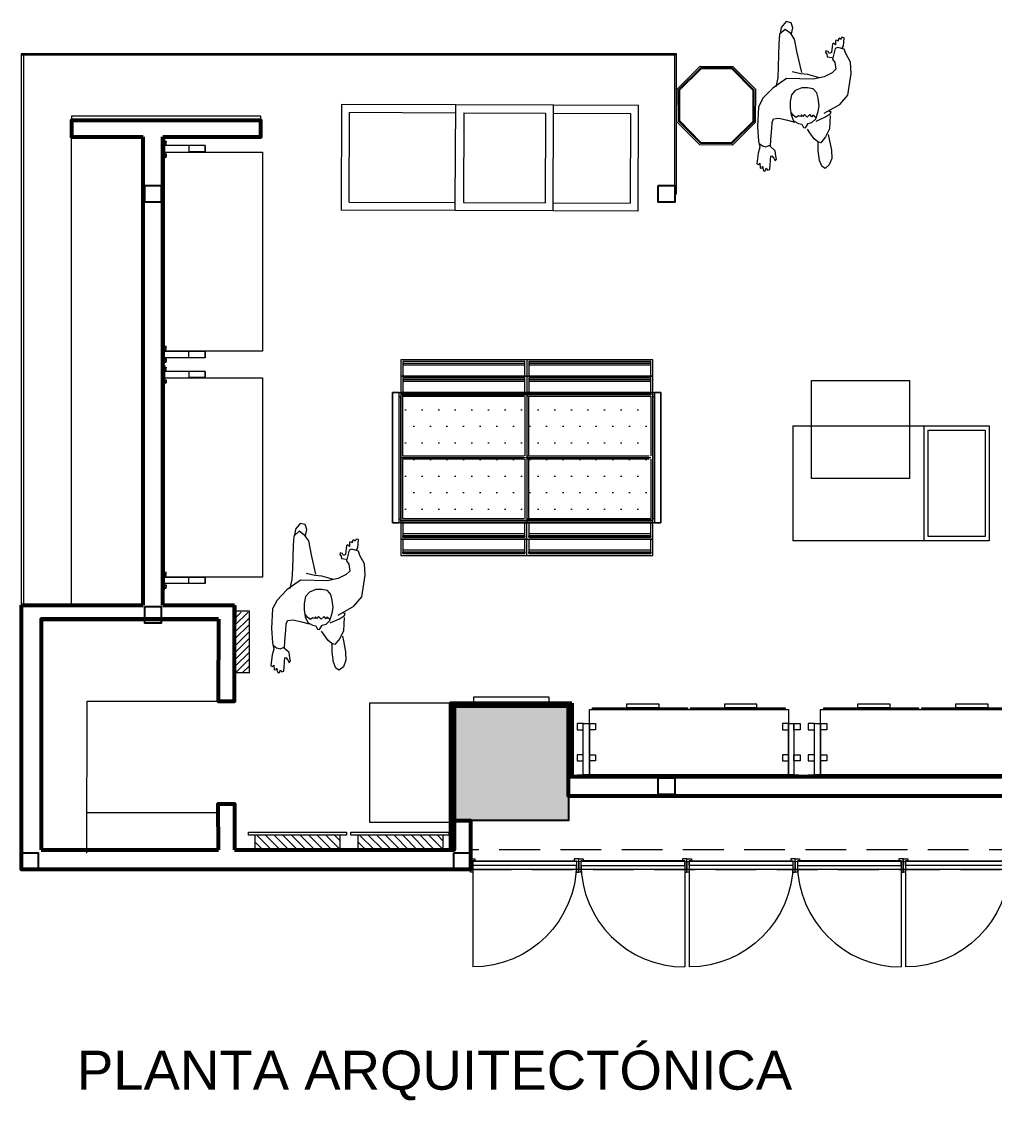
# Model space of a CAD drawing. Header units: metres. Extents: x 2876.2 to 2912.6, y 1279.6 to 1291.5.
# Drawn here: x 2876.18 to 2882.14, y 1279.65 to 1286.26 of the extents above; entities that cross this region are included whole.
import ezdxf
from ezdxf.enums import TextEntityAlignment as Align

# ---------------------------------------------------------------- set-up
doc = ezdxf.new("R2010")
doc.units = ezdxf.units.M
doc.linetypes.add('HIDDEN', pattern=[9.525, 6.35, -3.175])
doc.linetypes.add('IMPORT-AG-FP-01$0$DASH2', pattern=[0.375, 0.25, -0.125])
for name, color, linetype, lineweight in [('CRISTALES', 142, 'Continuous', 5), ('MOBILIARIO', 35, 'Continuous', 0), ('Muro Tbroca', 5, 'Continuous', 53), ('PROYECCION', 2, 'IMPORT-AG-FP-01$0$DASH2', 9)]:
    doc.layers.add(name, color=color, linetype=linetype, lineweight=lineweight)
doc.styles.add('SWIS', font='swissel.ttf')

# ---------------------------------------------------------------- blocks, each defined once
blk = doc.blocks.new('MUEBLE BILLETERAS 2')
at = {"layer": 'MOBILIARIO', "transparency": 33554559}
h = blk.add_hatch(dxfattribs=at)
h.set_pattern_fill('DOTS', color=256, scale=0.064)
h.set_pattern_definition([(0, (2457.50258, 893.2033), (0.0508, 0.1016), [0, -0.1016])])
h.paths.add_polyline_path([(2473.5386, 917.8334), (2473.5386, 917.0334), (2475.0706, 917.0333), (2475.0706, 917.8333)])
at = {"layer": 'MOBILIARIO'}
for p, q in [((2473.5396, 918.0124), (2473.5396, 918.0004)), ((2474.2991, 918.0334), (2474.2991, 917.8334)), ((2473.5396, 918.0004), (2474.2871, 918.0004)), ((2474.3111, 918.0004), (2475.0586, 918.0004)), ((2473.5396, 917.9004), (2474.2871, 917.9004)), ((2474.3111, 917.9004), (2475.0586, 917.9004)), ((2473.5176, 917.8333), (2473.4776, 917.8333)), ((2473.4776, 917.8333), (2473.4776, 917.8079)), ((2473.5176, 917.8079), (2473.5176, 917.8333)), ((2475.0706, 917.8333), (2473.5386, 917.8334)), ((2475.1206, 917.8333), (2475.0806, 917.8333)), ((2475.0806, 917.8333), (2475.0806, 917.8079)), ((2475.1206, 917.8079), (2475.1206, 917.8333)), ((2473.4776, 917.8079), (2473.4776, 917.0587)), ((2473.5176, 917.0587), (2473.5176, 917.8079)), ((2475.0806, 917.8079), (2475.0806, 917.0587)), ((2475.1206, 917.0587), (2475.1206, 917.8079)), ((2473.4776, 917.0587), (2473.4776, 917.0333)), ((2473.4776, 917.0333), (2473.5176, 917.0333)), ((2473.5176, 917.0333), (2473.5176, 917.0587)), ((2473.5276, 917.0334), (2475.0706, 917.0333)), ((2474.2991, 916.8333), (2474.2991, 917.0333)), ((2475.0806, 917.0587), (2475.0806, 917.0333)), ((2475.0806, 917.0333), (2475.1206, 917.0333)), ((2475.1206, 917.0333), (2475.1206, 917.0587)), ((2473.5396, 916.9663), (2474.2871, 916.9663)), ((2474.3111, 916.9663), (2475.0586, 916.9663)), ((2473.5396, 916.8663), (2474.2871, 916.8663)), ((2474.3111, 916.8663), (2475.0586, 916.8663))]:
    blk.add_line(p, q, dxfattribs=at)
at = {"layer": 'MOBILIARIO', "transparency": 33554559}
for p, q in [((2473.5396, 918.0124), (2474.2871, 918.0124)), ((2474.3111, 918.0124), (2475.0586, 918.0124)), ((2473.5396, 917.9124), (2474.2871, 917.9124)), ((2474.3111, 917.9124), (2475.0586, 917.9124)), ((2473.5396, 916.9541), (2474.2871, 916.9541)), ((2474.3111, 916.9541), (2475.0586, 916.9541)), ((2473.5396, 916.8541), (2474.2871, 916.8541))]:
    blk.add_line(p, q, dxfattribs=at)
at = {"layer": 'MOBILIARIO', "linetype": 'HIDDEN', "ltscale": 0.2}
for p, q in [((2473.5276, 917.8333), (2473.5276, 917.8079)), ((2474.3046, 917.8333), (2473.5276, 917.8333)), ((2473.5326, 917.8233), (2473.5326, 917.8173)), ((2473.5326, 917.8233), (2474.3046, 917.8233)), ((2473.5326, 917.8173), (2474.3046, 917.8173)), ((2474.2991, 917.8233), (2474.2991, 917.8333)), ((2474.2991, 917.4333), (2474.2991, 917.8173)), ((2475.0706, 917.8333), (2474.3046, 917.8333)), ((2474.3046, 917.8173), (2474.3046, 917.8233)), ((2474.3046, 917.8233), (2475.0706, 917.8233)), ((2475.0706, 917.8173), (2474.3046, 917.8173)), ((2475.0706, 917.8233), (2475.0706, 917.8333)), ((2475.0706, 917.8233), (2475.0706, 917.8173)), ((2475.0706, 917.8079), (2475.0706, 917.8173)), ((2473.5176, 917.8079), (2473.5276, 917.8079)), ((2473.5276, 917.4333), (2473.5276, 917.8079)), ((2474.2946, 917.8073), (2473.5376, 917.8073)), ((2473.5376, 917.8073), (2473.5376, 917.4433)), ((2474.2891, 917.4433), (2474.2891, 917.8073)), ((2474.3091, 917.8073), (2474.3091, 917.4433)), ((2475.0606, 917.8073), (2474.3146, 917.8073)), ((2475.0606, 917.4433), (2475.0606, 917.8073)), ((2475.0806, 917.8079), (2475.0706, 917.8079)), ((2475.0706, 917.8079), (2475.0706, 917.4333)), ((2473.5276, 917.0587), (2473.5276, 917.4333)), ((2473.5376, 917.4233), (2473.5376, 917.0593)), ((2474.3046, 917.4333), (2473.5386, 917.4333)), ((2473.5486, 917.4433), (2474.2946, 917.4433)), ((2474.2946, 917.4233), (2473.5486, 917.4233)), ((2474.2891, 917.0593), (2474.2891, 917.4233)), ((2474.2991, 917.0493), (2474.2991, 917.4333)), ((2475.0706, 917.4333), (2474.3046, 917.4333)), ((2474.3091, 917.4233), (2474.3091, 917.0593)), ((2474.3146, 917.4433), (2475.0606, 917.4433)), ((2475.0606, 917.4233), (2474.3146, 917.4233)), ((2475.0606, 917.0593), (2475.0606, 917.4233)), ((2475.0706, 917.4333), (2475.0706, 917.0587)), ((2473.5176, 917.0587), (2473.5276, 917.0587)), ((2473.5276, 917.0587), (2473.5276, 917.0493)), ((2473.5276, 917.0433), (2473.5276, 917.0493)), ((2473.5276, 917.0433), (2473.5276, 917.0333)), ((2473.5276, 917.0333), (2474.3046, 917.0333)), ((2473.5376, 917.0593), (2474.2946, 917.0593)), ((2473.5376, 917.0493), (2474.3046, 917.0493)), ((2473.5376, 917.0493), (2473.5376, 917.0433)), ((2474.3046, 917.0433), (2473.5376, 917.0433)), ((2474.2991, 917.0433), (2474.2991, 917.0493)), ((2474.2991, 917.0333), (2474.2991, 917.0433)), ((2475.0656, 917.0493), (2474.3046, 917.0493)), ((2475.0656, 917.0433), (2474.3046, 917.0433)), ((2474.3046, 917.0333), (2475.0706, 917.0333)), ((2474.3146, 917.0593), (2475.0606, 917.0593)), ((2475.0656, 917.0433), (2475.0656, 917.0493)), ((2475.0706, 917.0333), (2475.0706, 917.0587)), ((2475.0806, 917.0587), (2475.0706, 917.0587))]:
    blk.add_line(p, q, dxfattribs=at)
at = {"layer": 'MOBILIARIO'}
for points in [[(2474.2991, 917.9334), (2475.0706, 917.9334), (2475.0706, 918.0334), (2473.5276, 918.0334), (2473.5276, 917.9334), (2474.2871, 917.9334)], [(2474.2871, 917.9334), (2474.2871, 918.0214), (2473.5396, 918.0214), (2473.5396, 917.9334)], [(2475.0586, 917.9334), (2475.0586, 918.0214), (2474.3111, 918.0214), (2474.3111, 917.9334)], [(2474.2871, 917.8334), (2474.2871, 917.9214), (2473.5396, 917.9214), (2473.5396, 917.8334)], [(2475.0586, 917.8334), (2475.0586, 917.9214), (2474.3111, 917.9214), (2474.3111, 917.8334)], [(2473.5396, 917.0333), (2473.5396, 916.9453), (2474.2871, 916.9453), (2474.2871, 917.0333)], [(2474.3111, 917.0333), (2474.3111, 916.9453), (2475.0586, 916.9453), (2475.0586, 917.0333)], [(2473.5396, 916.9333), (2473.5396, 916.8453), (2474.2871, 916.8453), (2474.2871, 916.9333)], [(2474.3111, 916.9333), (2474.3111, 916.8453), (2475.0586, 916.8453), (2475.0586, 916.9333)]]:
    blk.add_lwpolyline(points, dxfattribs=at)
at = {"layer": 'MOBILIARIO', "transparency": 33554559}
for points in [[(2473.5396, 918.0214), (2474.2871, 918.0214), (2474.2871, 918.0124), (2473.5396, 918.0124)], [(2474.3111, 918.0214), (2475.0586, 918.0214), (2475.0586, 918.0124), (2474.3111, 918.0124)], [(2473.5396, 917.9214), (2474.2871, 917.9214), (2474.2871, 917.9124), (2473.5396, 917.9124)], [(2474.3111, 917.9214), (2475.0586, 917.9214), (2475.0586, 917.9124), (2474.3111, 917.9124)], [(2473.5396, 916.9453), (2474.2871, 916.9453), (2474.2871, 916.9543), (2473.5396, 916.9543)], [(2474.3111, 916.9453), (2475.0586, 916.9453), (2475.0586, 916.9543), (2474.3111, 916.9543)], [(2473.5396, 916.8453), (2474.2871, 916.8453), (2474.2871, 916.8543), (2473.5396, 916.8543)], [(2474.3111, 916.8453), (2475.0586, 916.8453), (2475.0586, 916.8543), (2474.3111, 916.8543)]]:
    blk.add_lwpolyline(points, close=True, dxfattribs=at)
at = {"layer": 'MOBILIARIO'}
for points in [[(2473.5276, 917.8334), (2475.0706, 917.8334), (2475.0706, 917.9334), (2473.5276, 917.9334)], [(2473.5276, 917.0334), (2473.4776, 917.0334), (2473.4776, 917.8334), (2473.5276, 917.8334)], [(2475.0706, 917.8333), (2475.1206, 917.8333), (2475.1206, 917.0333), (2475.0706, 917.0333)], [(2473.5276, 916.9333), (2475.0706, 916.9333), (2475.0706, 917.0333), (2473.5276, 917.0333)], [(2473.5276, 916.8333), (2475.0706, 916.8333), (2475.0706, 916.9333), (2473.5276, 916.9333)]]:
    blk.add_lwpolyline(points, close=True, dxfattribs=at)
blk = doc.blocks.new('personasp2')
for points in [[(-0.0698, 0.4098), (-0.0623, 0.4457), (-0.0717, 0.4741), (-0.1001, 0.4817), (-0.1284, 0.4476), (-0.1341, 0.4117)], [(-0.0093, 0.1864), (-0.0358, 0.3), (-0.0509, 0.3795), (-0.0736, 0.4117), (-0.1057, 0.4363), (-0.1379, 0.4079), (-0.1417, 0.353), (-0.1455, 0.2205), (-0.1492, 0.1562), (-0.1606, 0.1032)], [(0.2233, 0.3246), (0.2328, 0.3397), (0.2365, 0.3871), (0.2233, 0.3909), (0.2176, 0.3776), (0.2101, 0.3852), (0.2025, 0.3795), (0.2006, 0.3681), (0.1949, 0.3738), (0.1855, 0.3719), (0.1855, 0.3473), (0.176, 0.3568), (0.1685, 0.3511), (0.1628, 0.3019), (0.1496, 0.2962), (0.1439, 0.3076), (0.1306, 0.3114), (0.1288, 0.3019), (0.1363, 0.2924), (0.1382, 0.2773), (0.1666, 0.2735)], [(0.1193, -0.0502), (0.2101, 0.0009), (0.2573, 0.0558), (0.2763, 0.1808), (0.2725, 0.247), (0.246, 0.2962), (0.2365, 0.3208), (0.1987, 0.3322), (0.1836, 0.3265), (0.1685, 0.264), (0.1817, 0.2451), (0.1874, 0.2054), (0.1666, 0.1845), (0.1193, 0.1618), (0.0569, 0.1486), (-0.0982, 0.1524), (-0.1776, 0.0956), (-0.2343, 0.0369), (-0.2608, -0.0142), (-0.2665, -0.1259), (-0.2608, -0.211), (-0.2533, -0.247), (-0.2627, -0.2811), (-0.2703, -0.3435), (-0.2608, -0.3473), (-0.2533, -0.3397), (-0.2514, -0.3681), (-0.2381, -0.3662), (-0.2381, -0.3568), (-0.2306, -0.3833), (-0.2211, -0.3833), (-0.2154, -0.3681), (-0.2079, -0.3795), (-0.1946, -0.3757), (-0.189, -0.2981), (-0.1833, -0.2962), (-0.1719, -0.3095), (-0.1644, -0.3265), (-0.1568, -0.3151), (-0.1606, -0.2962), (-0.1644, -0.2678), (-0.1908, -0.2432), (-0.189, -0.2016), (-0.1833, -0.1372), (-0.1814, -0.1032), (-0.1738, -0.0823), (-0.1417, -0.0785), (-0.0925, -0.0899), (-0.049, -0.1013)], [(0.0928, 0.1562), (0.0247, 0.1751), (-0.015, 0.1789), (-0.066, 0.1902)], [(0.072, -0.0748), (0.055, -0.0615), (0.0493, -0.071), (0.038, -0.0577), (0.021, -0.0729), (0.0058, -0.0577), (-0.0036, -0.0691), (-0.0112, -0.0596), (-0.0169, -0.0691), (-0.0282, -0.0653), (-0.0415, -0.0748), (-0.0566, -0.0634), (-0.0717, -0.0445)], [(0.0739, -0.0956), (0.1269, -0.071), (0.1571, -0.0521), (0.1609, -0.0388), (0.1498, -0.0418)], [(0.1552, -0.0634), (0.1514, -0.141), (0.1288, -0.1864), (0.1004, -0.2205), (0.0834, -0.2148), (0.0626, -0.1978), (0.038, -0.1637), (0.0228, -0.1429)], [(0.1439, -0.1732), (0.1496, -0.1997), (0.1628, -0.264), (0.1647, -0.3114), (0.1496, -0.3492), (0.125, -0.37), (0.1061, -0.3568), (0.0928, -0.3227), (0.0853, -0.2659), (0.0853, -0.2186)], [(-0.257, -0.2243), (-0.2381, -0.2394), (-0.2173, -0.2451), (-0.1927, -0.2356)]]:
    blk.add_lwpolyline(points)
blk.add_lwpolyline([(0.0115, -0.1334), (0.0266, -0.1088), (0.0493, -0.1032), (0.0714, -0.0815), (0.0853, -0.0388), (0.0909, -0.0066), (0.0853, 0.0369), (0.0777, 0.0691), (0.0569, 0.0918), (0.0228, 0.0975), (-0.0093, 0.0975), (-0.0471, 0.0823), (-0.0698, 0.0577), (-0.0774, 0.018), (-0.0774, -0.0199), (-0.0717, -0.0596), (-0.0566, -0.0937), (-0.0282, -0.1092), (-0.0099, -0.1127), (0.0002, -0.1315)], close=True)
blk = doc.blocks.new('P1.22_1')
at = {"color": 0, "linetype": 'ByBlock', "lineweight": -2}
blk.add_line((1.195, -0.1), (1.195, 1.07), dxfattribs=at)
at = {"color": 0, "linetype": 'ByBlock', "lineweight": -2, "flags": 128}
for points in [[(0.025, 0), (0, 0), (0, -0.15), (0.05, -0.15), (0.05, -0.125), (0.025, -0.125)], [(1.195, 0), (1.22, 0), (1.22, -0.15), (1.17, -0.15), (1.17, -0.125), (1.195, -0.125)], [(1.195, -0.075), (1.195, -0.125), (0.025, -0.125), (0.025, -0.075)]]:
    blk.add_lwpolyline(points, close=True, dxfattribs=at)
at = {"color": 0, "linetype": 'ByBlock', "lineweight": -2, "extrusion": (0, 0, -1)}
blk.add_arc((-1.195, -0.1), 1.17, 359.9977, 89.992, dxfattribs=at)

msp = doc.modelspace()

# ---------------------------------------------------------------- hatches: boundary and pattern name
h = msp.add_hatch(color=256)
h.dxf.hatch_style = 1
h.paths.add_polyline_path([(2879.528, 1282.0643), (2878.828, 1282.0643), (2878.828, 1281.3643), (2879.528, 1281.3643)])
at = {"layer": 'MOBILIARIO'}
h = msp.add_hatch(dxfattribs=at)
h.set_pattern_fill('_USER', color=256, scale=0.029781, angle=-495.02067, pattern_type=0)
h.set_pattern_definition([(224.979329, (3041.857637, 1307.45924), (0.0210507643, -0.0210659593), [])])
h.paths.add_polyline_path([(2877.573, 1282.6418), (2877.4823, 1282.6418), (2877.4838, 1282.2689), (2877.5731, 1282.2688)])
h = msp.add_hatch(dxfattribs=at)
h.set_pattern_fill('_USER', color=256, scale=0.037427, angle=-405.02067, pattern_type=0)
h.set_pattern_definition([(314.979329, (2846.46791, 1487.71048), (0.026474757, 0.0264556603), [])])
h.paths.add_polyline_path([(2877.6071, 1281.2745), (2877.607, 1281.1842), (2878.1282, 1281.1837), (2878.1282, 1281.2739)])
h = msp.add_hatch(dxfattribs=at)
h.set_pattern_fill('_USER', color=256, scale=0.037427, angle=-405.02067, pattern_type=0)
h.set_pattern_definition([(314.979329, (2847.09779, 1487.710294), (0.026474757, 0.0264556603), [])])
h.paths.add_polyline_path([(2878.2369, 1281.2745), (2878.2369, 1281.1841), (2878.7581, 1281.1835), (2878.7581, 1281.2739)])

# ---------------------------------------------------------------- linework, layer by layer
at = {"color": 1}
for points, elevation in [([(2876.9322, 1285.2551), (2877.0338, 1285.2551), (2877.0338, 1285.1535), (2876.9322, 1285.1535), (2876.9322, 1285.2551)], -0.0001), ([(2880.0764, 1285.2551), (2880.178, 1285.2551), (2880.178, 1285.1535), (2880.0764, 1285.1535), (2880.0764, 1285.2551)], -0.0001), ([(2876.9322, 1282.6751), (2877.0338, 1282.6751), (2877.0338, 1282.5735), (2876.9322, 1282.5735), (2876.9322, 1282.6751)], -0.0001), ([(2880.0764, 1281.6255), (2880.178, 1281.6255), (2880.178, 1281.5239), (2880.0764, 1281.5239), (2880.0764, 1281.6255)], -0.0001), ([(2876.1781, 1281.1659), (2876.2797, 1281.1659), (2876.2797, 1281.0643), (2876.1781, 1281.0643), (2876.1781, 1281.1659)], -0.0001), ([(2878.8264, 1281.1659), (2878.928, 1281.1659), (2878.928, 1281.0643), (2878.8264, 1281.0643), (2878.8264, 1281.1659)], 0)]:
    msp.add_lwpolyline(points, dxfattribs=dict(at, elevation=elevation))
at = {"ltscale": 0.5}
for elevation in [-0.0001, 0]:
    msp.add_lwpolyline([(2878.828, 1282.0643), (2879.528, 1282.0643), (2879.528, 1281.3643), (2878.828, 1281.3643)], close=True, dxfattribs=dict(at, elevation=elevation))
at = {"layer": 'CRISTALES', "lineweight": 5, "elevation": -0.0001, "flags": 128}
for points in [[(2880.178, 1286.0643), (2880.178, 1286.0543), (2876.1781, 1286.0543), (2876.1781, 1286.0643)], [(2876.1901, 1282.6843), (2876.1781, 1282.6843), (2876.1781, 1286.0643), (2876.1901, 1286.0643)], [(2880.188, 1285.2025), (2880.178, 1285.2025), (2880.178, 1286.0643), (2880.188, 1286.0643)]]:
    msp.add_lwpolyline(points, close=True, dxfattribs=at)
at = {"layer": 'MOBILIARIO', "lineweight": 13}
for p, q in [((2880.1924, 1285.8462, -0.0002), (2880.3347, 1285.9867, -0.0002)), ((2880.3388, 1285.9767, -0.0002), (2880.2024, 1285.842, -0.0002)), ((2880.3412, 1285.9707, -0.0002), (2880.2083, 1285.8395, -0.0002)), ((2880.3347, 1285.9867, -0.0002), (2880.5347, 1285.9855, -0.0002)), ((2880.5305, 1285.9755, -0.0002), (2880.3388, 1285.9767, -0.0002)), ((2880.5279, 1285.9695, -0.0002), (2880.3412, 1285.9707, -0.0002)), ((2880.5279, 1285.9695, -0.0002), (2880.5322, 1285.9738, -0.0002)), ((2880.6592, 1285.8367, -0.0002), (2880.5279, 1285.9695, -0.0002)), ((2880.5322, 1285.9738, -0.0002), (2880.5305, 1285.9755, -0.0002)), ((2880.6634, 1285.8409, -0.0002), (2880.5322, 1285.9738, -0.0002)), ((2880.6752, 1285.8432, -0.0002), (2880.5347, 1285.9855, -0.0002)), ((2880.1912, 1285.6462, -0.0002), (2880.1924, 1285.8462, -0.0002)), ((2880.2024, 1285.842, -0.0002), (2880.2012, 1285.6503, -0.0002)), ((2880.2083, 1285.8395, -0.0002), (2880.2072, 1285.6527, -0.0002)), ((2880.658, 1285.6499, -0.0002), (2880.6592, 1285.8367, -0.0002)), ((2880.6592, 1285.8367, -0.0002), (2880.6634, 1285.8409, -0.0002)), ((2880.6592, 1285.8367, -0.0002), (2880.6652, 1285.8367, -0.0002)), ((2880.6652, 1285.8391, -0.0002), (2880.6634, 1285.8409, -0.0002)), ((2880.664, 1285.6499, -0.0002), (2880.6652, 1285.8367, -0.0002)), ((2880.6652, 1285.8367, -0.0002), (2880.6652, 1285.8391, -0.0002)), ((2880.674, 1285.6432, -0.0002), (2880.6752, 1285.8432, -0.0002)), ((2880.3317, 1285.5039, -0.0002), (2880.1912, 1285.6462, -0.0002)), ((2880.2012, 1285.6503, -0.0002), (2880.3359, 1285.5139, -0.0002)), ((2880.2072, 1285.6527, -0.0002), (2880.3384, 1285.5199, -0.0002)), ((2880.658, 1285.6499, -0.0002), (2880.5252, 1285.5187, -0.0002)), ((2880.6622, 1285.6457, -0.0002), (2880.5294, 1285.5144, -0.0002)), ((2880.674, 1285.6432, -0.0002), (2880.5317, 1285.5027, -0.0002)), ((2880.658, 1285.6499, -0.0002), (2880.664, 1285.6499, -0.0002)), ((2880.658, 1285.6499, -0.0002), (2880.6622, 1285.6457, -0.0002)), ((2880.6622, 1285.6457, -0.0002), (2880.664, 1285.6474, -0.0002)), ((2880.664, 1285.6474, -0.0002), (2880.664, 1285.6499, -0.0002)), ((2880.5317, 1285.5027, -0.0002), (2880.3317, 1285.5039, -0.0002)), ((2880.3359, 1285.5139, -0.0002), (2880.5276, 1285.5127, -0.0002)), ((2880.3384, 1285.5199, -0.0002), (2880.5252, 1285.5187, -0.0002)), ((2880.5252, 1285.5187, -0.0002), (2880.5294, 1285.5144, -0.0002)), ((2880.5276, 1285.5127, -0.0002), (2880.5294, 1285.5144, -0.0002))]:
    msp.add_line(p, q, dxfattribs=at)
at = {"layer": 'MOBILIARIO'}
for p, q in [((2878.1368, 1285.7543, -0.0001), (2878.1344, 1285.1043, -0.0001)), ((2878.1368, 1285.7543, -0.0001), (2878.8368, 1285.7516, -0.0001)), ((2878.8345, 1285.1516, -0.0001), (2878.8368, 1285.7516, -0.0001)), ((2878.8368, 1285.7516, -0.0001), (2879.4368, 1285.7493, -0.0001)), ((2878.1845, 1285.1541, -0.0001), (2878.1866, 1285.7041, -0.0001)), ((2878.1866, 1285.7041, -0.0001), (2878.8366, 1285.7016, -0.0001)), ((2878.8866, 1285.7014, -0.0001), (2878.8845, 1285.1514, -0.0001)), ((2878.8866, 1285.7014, -0.0001), (2879.3866, 1285.6995, -0.0001)), ((2879.3866, 1285.6995, -0.0001), (2879.3845, 1285.1495, -0.0001)), ((2879.4345, 1285.1493, -0.0001), (2879.4366, 1285.6993, -0.0001)), ((2879.4366, 1285.6993, -0.0001), (2879.4368, 1285.7493, -0.0001)), ((2879.4366, 1285.6993, -0.0001), (2879.9066, 1285.6975, -0.0001)), ((2879.4368, 1285.7493, -0.0001), (2879.9568, 1285.7474, -0.0001)), ((2879.9066, 1285.6975, -0.0001), (2879.9045, 1285.1476, -0.0001)), ((2879.9545, 1285.1474, -0.0001), (2879.9566, 1285.6974, -0.0001)), ((2879.9566, 1285.6974, -0.0001), (2879.9568, 1285.7474, -0.0001)), ((2877.043, 1285.5375, -0.0001), (2877.043, 1285.4225, -0.0001)), ((2877.043, 1285.5375, -0.0001), (2877.053, 1285.5375, -0.0001)), ((2877.053, 1285.5375, -0.0001), (2877.053, 1285.527, -0.0001)), ((2877.053, 1285.527, -0.0001), (2877.063, 1285.527, -0.0001)), ((2877.053, 1285.527, -0.0001), (2877.053, 1285.522, -0.0001)), ((2877.053, 1285.522, -0.0001), (2877.063, 1285.522, -0.0001)), ((2877.053, 1285.522, -0.0001), (2877.053, 1285.512, -0.0001)), ((2877.053, 1285.512, -0.0001), (2877.063, 1285.512, -0.0001)), ((2877.053, 1285.512, -0.0001), (2877.053, 1285.507, -0.0001)), ((2877.053, 1285.507, -0.0001), (2877.063, 1285.507, -0.0001)), ((2877.053, 1285.507, -0.0001), (2877.053, 1285.5, -0.0001)), ((2877.053, 1285.5, -0.0001), (2877.053, 1285.46, -0.0001)), ((2877.303, 1285.5, -0.0001), (2877.053, 1285.5, -0.0001)), ((2877.063, 1285.527, -0.0001), (2877.063, 1285.522, -0.0001)), ((2877.063, 1285.512, -0.0001), (2877.063, 1285.522, -0.0001)), ((2877.063, 1285.507, -0.0001), (2877.063, 1285.512, -0.0001)), ((2877.203, 1285.5, -0.0001), (2877.203, 1285.4625, -0.0001)), ((2877.303, 1285.5, -0.0001), (2877.203, 1285.5, -0.0001)), ((2877.303, 1285.5, -0.0001), (2877.303, 1285.46, -0.0001)), ((2877.303, 1285.4625, -0.0001), (2877.303, 1285.5, -0.0001)), ((2877.043, 1285.4225, -0.0001), (2877.053, 1285.4225, -0.0001)), ((2877.053, 1285.46, -0.0001), (2877.053, 1285.4495, -0.0001)), ((2877.053, 1285.46, -0.0001), (2877.303, 1285.46, -0.0001)), ((2877.053, 1285.4495, -0.0001), (2877.063, 1285.4495, -0.0001)), ((2877.053, 1285.4495, -0.0001), (2877.053, 1285.4445, -0.0001)), ((2877.053, 1285.4445, -0.0001), (2877.063, 1285.4445, -0.0001)), ((2877.053, 1285.4445, -0.0001), (2877.053, 1285.4345, -0.0001)), ((2877.053, 1285.4345, -0.0001), (2877.063, 1285.4345, -0.0001)), ((2877.053, 1285.4345, -0.0001), (2877.053, 1285.4295, -0.0001)), ((2877.053, 1285.4295, -0.0001), (2877.063, 1285.4295, -0.0001)), ((2877.053, 1285.4295, -0.0001), (2877.053, 1285.4225, -0.0001)), ((2877.063, 1285.4495, -0.0001), (2877.063, 1285.4445, -0.0001)), ((2877.063, 1285.4445, -0.0001), (2877.063, 1285.4345, -0.0001)), ((2877.063, 1285.4345, -0.0001), (2877.063, 1285.4295, -0.0001)), ((2877.303, 1285.4625, -0.0001), (2877.203, 1285.4625, -0.0001)), ((2878.8344, 1285.1016, -0.0001), (2878.1344, 1285.1043, -0.0001)), ((2878.1845, 1285.1541, -0.0001), (2878.8345, 1285.1516, -0.0001)), ((2878.8344, 1285.1016, -0.0001), (2878.8345, 1285.1516, -0.0001)), ((2879.4343, 1285.0993, -0.0001), (2878.8344, 1285.1016, -0.0001)), ((2878.8845, 1285.1514, -0.0001), (2879.3845, 1285.1495, -0.0001)), ((2879.4343, 1285.0993, -0.0001), (2879.4345, 1285.1493, -0.0001)), ((2879.9543, 1285.0974, -0.0001), (2879.4343, 1285.0993, -0.0001)), ((2879.4345, 1285.1493, -0.0001), (2879.9045, 1285.1476, -0.0001)), ((2879.9543, 1285.0974, -0.0001), (2879.9545, 1285.1474, -0.0001)), ((2877.043, 1284.1625, -0.0001), (2877.043, 1284.2775, -0.0001)), ((2877.043, 1284.2775, -0.0001), (2877.053, 1284.2775, -0.0001)), ((2877.053, 1284.2705, -0.0001), (2877.053, 1284.2775, -0.0001)), ((2877.053, 1284.2705, -0.0001), (2877.063, 1284.2705, -0.0001)), ((2877.053, 1284.2655, -0.0001), (2877.053, 1284.2705, -0.0001)), ((2877.053, 1284.2655, -0.0001), (2877.063, 1284.2655, -0.0001)), ((2877.053, 1284.2555, -0.0001), (2877.053, 1284.2655, -0.0001)), ((2877.053, 1284.2555, -0.0001), (2877.063, 1284.2555, -0.0001)), ((2877.053, 1284.2505, -0.0001), (2877.053, 1284.2555, -0.0001)), ((2877.053, 1284.2505, -0.0001), (2877.063, 1284.2505, -0.0001)), ((2877.053, 1284.24, -0.0001), (2877.053, 1284.2505, -0.0001)), ((2877.053, 1284.2, -0.0001), (2877.053, 1284.24, -0.0001)), ((2877.053, 1284.24, -0.0001), (2877.303, 1284.24, -0.0001)), ((2877.063, 1284.2655, -0.0001), (2877.063, 1284.2705, -0.0001)), ((2877.063, 1284.2555, -0.0001), (2877.063, 1284.2655, -0.0001)), ((2877.063, 1284.2505, -0.0001), (2877.063, 1284.2555, -0.0001)), ((2877.203, 1284.2, -0.0001), (2877.203, 1284.2375, -0.0001)), ((2877.303, 1284.2375, -0.0001), (2877.203, 1284.2375, -0.0001)), ((2877.303, 1284.2, -0.0001), (2877.303, 1284.24, -0.0001)), ((2877.303, 1284.2375, -0.0001), (2877.303, 1284.2, -0.0001)), ((2877.053, 1284.193, -0.0001), (2877.053, 1284.2, -0.0001)), ((2877.303, 1284.2, -0.0001), (2877.053, 1284.2, -0.0001)), ((2877.053, 1284.193, -0.0001), (2877.063, 1284.193, -0.0001)), ((2877.053, 1284.188, -0.0001), (2877.053, 1284.193, -0.0001)), ((2877.053, 1284.188, -0.0001), (2877.063, 1284.188, -0.0001)), ((2877.053, 1284.178, -0.0001), (2877.053, 1284.188, -0.0001)), ((2877.053, 1284.178, -0.0001), (2877.063, 1284.178, -0.0001)), ((2877.053, 1284.173, -0.0001), (2877.053, 1284.178, -0.0001)), ((2877.053, 1284.173, -0.0001), (2877.063, 1284.173, -0.0001)), ((2877.053, 1284.1625, -0.0001), (2877.053, 1284.173, -0.0001)), ((2877.063, 1284.193, -0.0001), (2877.063, 1284.188, -0.0001)), ((2877.063, 1284.188, -0.0001), (2877.063, 1284.178, -0.0001)), ((2877.063, 1284.173, -0.0001), (2877.063, 1284.178, -0.0001)), ((2877.303, 1284.2, -0.0001), (2877.203, 1284.2, -0.0001)), ((2877.043, 1284.1625, -0.0001), (2877.053, 1284.1625, -0.0001)), ((2877.043, 1284.1536, -0.0001), (2877.043, 1284.0386, -0.0001)), ((2877.043, 1284.1536, -0.0001), (2877.053, 1284.1536, -0.0001)), ((2877.053, 1284.1536, -0.0001), (2877.053, 1284.1431, -0.0001)), ((2877.053, 1284.1431, -0.0001), (2877.063, 1284.1431, -0.0001)), ((2877.053, 1284.1431, -0.0001), (2877.053, 1284.1381, -0.0001)), ((2877.053, 1284.1381, -0.0001), (2877.063, 1284.1381, -0.0001)), ((2877.053, 1284.1381, -0.0001), (2877.053, 1284.1281, -0.0001)), ((2877.053, 1284.1281, -0.0001), (2877.063, 1284.1281, -0.0001)), ((2877.053, 1284.1281, -0.0001), (2877.053, 1284.1231, -0.0001)), ((2877.053, 1284.1231, -0.0001), (2877.063, 1284.1231, -0.0001)), ((2877.053, 1284.1231, -0.0001), (2877.053, 1284.1161, -0.0001)), ((2877.053, 1284.1161, -0.0001), (2877.053, 1284.0761, -0.0001)), ((2877.303, 1284.1161, -0.0001), (2877.053, 1284.1161, -0.0001)), ((2877.063, 1284.1431, -0.0001), (2877.063, 1284.1381, -0.0001)), ((2877.063, 1284.1281, -0.0001), (2877.063, 1284.1381, -0.0001)), ((2877.063, 1284.1231, -0.0001), (2877.063, 1284.1281, -0.0001)), ((2877.203, 1284.1161, -0.0001), (2877.203, 1284.0786, -0.0001)), ((2877.303, 1284.1161, -0.0001), (2877.203, 1284.1161, -0.0001)), ((2877.303, 1284.1161, -0.0001), (2877.303, 1284.0761, -0.0001)), ((2877.303, 1284.0786, -0.0001), (2877.303, 1284.1161, -0.0001)), ((2877.043, 1284.0386, -0.0001), (2877.053, 1284.0386, -0.0001)), ((2877.053, 1284.0761, -0.0001), (2877.053, 1284.0656, -0.0001)), ((2877.053, 1284.0761, -0.0001), (2877.303, 1284.0761, -0.0001)), ((2877.053, 1284.0656, -0.0001), (2877.063, 1284.0656, -0.0001)), ((2877.053, 1284.0656, -0.0001), (2877.053, 1284.0606, -0.0001)), ((2877.053, 1284.0606, -0.0001), (2877.063, 1284.0606, -0.0001)), ((2877.053, 1284.0606, -0.0001), (2877.053, 1284.0506, -0.0001)), ((2877.053, 1284.0506, -0.0001), (2877.063, 1284.0506, -0.0001)), ((2877.053, 1284.0506, -0.0001), (2877.053, 1284.0456, -0.0001)), ((2877.053, 1284.0456, -0.0001), (2877.063, 1284.0456, -0.0001)), ((2877.053, 1284.0456, -0.0001), (2877.053, 1284.0386, -0.0001)), ((2877.063, 1284.0656, -0.0001), (2877.063, 1284.0606, -0.0001)), ((2877.063, 1284.0606, -0.0001), (2877.063, 1284.0506, -0.0001)), ((2877.063, 1284.0506, -0.0001), (2877.063, 1284.0456, -0.0001)), ((2877.303, 1284.0786, -0.0001), (2877.203, 1284.0786, -0.0001)), ((2880.9025, 1283.782, -0.0001), (2880.9025, 1283.0783, -0.0001)), ((2880.9025, 1283.782, -0.0001), (2882.1045, 1283.782, -0.0001)), ((2881.7045, 1283.782, -0.0001), (2881.7045, 1283.0783, -0.0001)), ((2882.1045, 1283.782, -0.0001), (2882.1045, 1283.0783, -0.0001)), ((2881.7045, 1283.0783, -0.0001), (2880.9025, 1283.0783, -0.0001)), ((2882.1045, 1283.0783, -0.0001), (2881.7045, 1283.0783, -0.0001)), ((2877.043, 1282.7786, -0.0001), (2877.043, 1282.8936, -0.0001)), ((2877.043, 1282.8936, -0.0001), (2877.053, 1282.8936, -0.0001)), ((2877.053, 1282.8866, -0.0001), (2877.053, 1282.8936, -0.0001)), ((2877.053, 1282.8866, -0.0001), (2877.063, 1282.8866, -0.0001)), ((2877.053, 1282.8816, -0.0001), (2877.053, 1282.8866, -0.0001)), ((2877.053, 1282.8816, -0.0001), (2877.063, 1282.8816, -0.0001)), ((2877.053, 1282.8716, -0.0001), (2877.053, 1282.8816, -0.0001)), ((2877.053, 1282.8716, -0.0001), (2877.063, 1282.8716, -0.0001)), ((2877.053, 1282.8666, -0.0001), (2877.053, 1282.8716, -0.0001)), ((2877.053, 1282.8666, -0.0001), (2877.063, 1282.8666, -0.0001)), ((2877.053, 1282.8561, -0.0001), (2877.053, 1282.8666, -0.0001)), ((2877.053, 1282.8161, -0.0001), (2877.053, 1282.8561, -0.0001)), ((2877.053, 1282.8561, -0.0001), (2877.303, 1282.8561, -0.0001)), ((2877.063, 1282.8816, -0.0001), (2877.063, 1282.8866, -0.0001)), ((2877.063, 1282.8716, -0.0001), (2877.063, 1282.8816, -0.0001)), ((2877.063, 1282.8666, -0.0001), (2877.063, 1282.8716, -0.0001)), ((2877.203, 1282.8161, -0.0001), (2877.203, 1282.8536, -0.0001)), ((2877.303, 1282.8536, -0.0001), (2877.203, 1282.8536, -0.0001)), ((2877.303, 1282.8161, -0.0001), (2877.303, 1282.8561, -0.0001)), ((2877.303, 1282.8536, -0.0001), (2877.303, 1282.8161, -0.0001)), ((2877.043, 1282.7786, -0.0001), (2877.053, 1282.7786, -0.0001)), ((2877.053, 1282.8091, -0.0001), (2877.053, 1282.8161, -0.0001)), ((2877.303, 1282.8161, -0.0001), (2877.053, 1282.8161, -0.0001)), ((2877.053, 1282.8091, -0.0001), (2877.063, 1282.8091, -0.0001)), ((2877.053, 1282.8041, -0.0001), (2877.053, 1282.8091, -0.0001)), ((2877.053, 1282.8041, -0.0001), (2877.063, 1282.8041, -0.0001)), ((2877.053, 1282.7941, -0.0001), (2877.053, 1282.8041, -0.0001)), ((2877.053, 1282.7941, -0.0001), (2877.063, 1282.7941, -0.0001)), ((2877.053, 1282.7891, -0.0001), (2877.053, 1282.7941, -0.0001)), ((2877.053, 1282.7891, -0.0001), (2877.063, 1282.7891, -0.0001)), ((2877.053, 1282.7786, -0.0001), (2877.053, 1282.7891, -0.0001)), ((2877.063, 1282.8091, -0.0001), (2877.063, 1282.8041, -0.0001)), ((2877.063, 1282.8041, -0.0001), (2877.063, 1282.7941, -0.0001)), ((2877.063, 1282.7891, -0.0001), (2877.063, 1282.7941, -0.0001)), ((2877.303, 1282.8161, -0.0001), (2877.203, 1282.8161, -0.0001)), ((2877.5731, 1282.2688, -0.0001), (2877.4847, 1282.2688, -0.0001)), ((2877.6071, 1281.2737, -0.0001), (2877.607, 1281.1842, -0.0001)), ((2878.1282, 1281.2737, -0.0001), (2878.1282, 1281.1837, -0.0001)), ((2878.2369, 1281.2742, -0.0001), (2878.2369, 1281.1841, -0.0001)), ((2878.7581, 1281.2742, -0.0001), (2878.7581, 1281.1835, -0.0001)), ((2878.928, 1281.1143, 0), (2878.928, 1281.0643, 0)), ((2879.5905, 1281.1143, 0), (2879.5905, 1281.0643, 0)), ((2880.253, 1281.1143, 0), (2880.253, 1281.0643, 0)), ((2880.9155, 1281.1143, 0), (2880.9155, 1281.0643, 0)), ((2881.578, 1281.1143, 0), (2881.578, 1281.0643, 0))]:
    msp.add_line(p, q, dxfattribs=at)
at = {"layer": 'MOBILIARIO', "elevation": -0.0001}
for points in [[(2876.483, 1285.6543), (2877.643, 1285.6543), (2877.643, 1285.6793), (2876.483, 1285.6793)], [(2877.053, 1285.46), (2877.653, 1285.46), (2877.653, 1284.24), (2877.053, 1284.24)], [(2877.053, 1284.0761), (2877.653, 1284.0761), (2877.653, 1282.8561), (2877.053, 1282.8561)], [(2882.0791, 1283.1037), (2881.7299, 1283.1037), (2881.7299, 1283.7566), (2882.0791, 1283.7566)], [(2878.9464, 1282.0843), (2879.4095, 1282.0843), (2879.4095, 1282.1211), (2878.9464, 1282.1211)], [(2880.2556, 1282.0443), (2879.6756, 1282.0443), (2879.6756, 1282.0543), (2880.2556, 1282.0543)], [(2880.0822, 1282.0772), (2879.8822, 1282.0772), (2879.8822, 1282.0572), (2880.0822, 1282.0572)], [(2880.8556, 1282.0443), (2880.2756, 1282.0443), (2880.2756, 1282.0543), (2880.8556, 1282.0543)], [(2880.6822, 1282.0772), (2880.4822, 1282.0772), (2880.4822, 1282.0572), (2880.6822, 1282.0572)], [(2881.6717, 1282.0443), (2881.0917, 1282.0443), (2881.0917, 1282.0543), (2881.6717, 1282.0543)], [(2881.4984, 1282.0772), (2881.2984, 1282.0772), (2881.2984, 1282.0572), (2881.4984, 1282.0572)], [(2882.2717, 1282.0443), (2881.6917, 1282.0443), (2881.6917, 1282.0543), (2882.2717, 1282.0543)], [(2882.0984, 1282.0772), (2881.8984, 1282.0772), (2881.8984, 1282.0572), (2882.0984, 1282.0572)], [(2880.8756, 1281.6443), (2879.6556, 1281.6443), (2879.6556, 1282.0443), (2880.8756, 1282.0443)], [(2882.2917, 1281.6443), (2881.0717, 1281.6443), (2881.0717, 1282.0443), (2882.2917, 1282.0443)], [(2879.6556, 1281.6443), (2879.6175, 1281.6443), (2879.6175, 1281.9585), (2879.6556, 1281.9585)], [(2879.6931, 1281.921), (2879.6556, 1281.921), (2879.6556, 1281.9585), (2879.6931, 1281.9585)], [(2880.9081, 1281.6443), (2880.8756, 1281.6443), (2880.8756, 1281.9585), (2880.9081, 1281.9585)], [(2880.9456, 1281.921), (2880.9081, 1281.921), (2880.9081, 1281.9585), (2880.9456, 1281.9585)], [(2881.0717, 1281.6443), (2881.0336, 1281.6443), (2881.0336, 1281.9585), (2881.0717, 1281.9585)], [(2881.1092, 1281.921), (2881.0717, 1281.921), (2881.0717, 1281.9585), (2881.1092, 1281.9585)], [(2879.6931, 1281.7301), (2879.6556, 1281.7301), (2879.6556, 1281.7676), (2879.6931, 1281.7676)], [(2880.9456, 1281.7301), (2880.9081, 1281.7301), (2880.9081, 1281.7676), (2880.9456, 1281.7676)], [(2881.1092, 1281.7301), (2881.0717, 1281.7301), (2881.0717, 1281.7676), (2881.1092, 1281.7676)], [(2879.68, 1281.6343), (2879.58, 1281.6343), (2879.58, 1281.6443), (2879.68, 1281.6443)], [(2880.9381, 1281.6343), (2880.8381, 1281.6343), (2880.8381, 1281.6443), (2880.9381, 1281.6443)], [(2881.0961, 1281.6343), (2880.9961, 1281.6343), (2880.9961, 1281.6443), (2881.0961, 1281.6443)], [(2877.5674, 1281.2929), (2878.1674, 1281.2929), (2878.1674, 1281.2742), (2877.5674, 1281.2742)], [(2878.1954, 1281.2929), (2878.7954, 1281.2929), (2878.7954, 1281.2742), (2878.1954, 1281.2742)]]:
    msp.add_lwpolyline(points, close=True, dxfattribs=at)
at = {"layer": 'MOBILIARIO'}
for points, elevation in [([(2876.923, 1282.6843), (2876.483, 1282.6843), (2876.483, 1285.5543), (2876.923, 1285.5543)], -0.0001), ([(2877.5731, 1282.2688), (2877.5731, 1282.6472), (2877.483, 1282.6472)], -0.0001), ([(2876.5781, 1281.1643), (2876.5781, 1281.1643), (2876.5798, 1282.0962), (2877.3863, 1282.0962)], -0.0001), ([(2878.808, 1281.3537), (2878.808, 1282.0843), (2878.308, 1282.0843), (2878.308, 1281.3537), (2878.808, 1281.3537)], -0.0001), ([(2879.528, 1281.6343), (2884.227, 1281.6343), (2884.227, 1282.0843), (2882.427, 1282.0843), (2882.427, 1281.6343)], -0.0001), ([(2876.5781, 1281.1643), (2876.5781, 1281.4143), (2877.383, 1281.4143), (2877.383, 1281.1843)], -0.0001), ([(2884.228, 1281.1157), (2884.228, 1281.0643), (2878.928, 1281.0643), (2878.928, 1281.1143), (2878.928, 1281.1143), (2884.227, 1281.1157), (2884.227, 1281.1157)], 0)]:
    msp.add_lwpolyline(points, dxfattribs=dict(at, elevation=elevation))
at = {"layer": 'MOBILIARIO', "transparency": 33554687, "elevation": -0.0001}
msp.add_lwpolyline([(2881.6164, 1283.4605), (2881.0164, 1283.4605), (2881.0164, 1284.0605), (2881.6164, 1284.0605)], close=True, dxfattribs=at)
at = {"layer": 'MOBILIARIO', "ltscale": 0.0001, "elevation": -0.0001}
for points in [[(2879.58, 1281.921), (2879.6175, 1281.921), (2879.6175, 1281.9585), (2879.58, 1281.9585)], [(2880.8381, 1281.921), (2880.8756, 1281.921), (2880.8756, 1281.9585), (2880.8381, 1281.9585)], [(2880.9961, 1281.921), (2881.0336, 1281.921), (2881.0336, 1281.9585), (2880.9961, 1281.9585)], [(2879.58, 1281.7301), (2879.6175, 1281.7301), (2879.6175, 1281.7676), (2879.58, 1281.7676)], [(2880.8381, 1281.7301), (2880.8756, 1281.7301), (2880.8756, 1281.7676), (2880.8381, 1281.7676)], [(2880.9961, 1281.7301), (2881.0336, 1281.7301), (2881.0336, 1281.7676), (2880.9961, 1281.7676)]]:
    msp.add_lwpolyline(points, close=True, dxfattribs=at)
at = {"layer": 'Muro Tbroca'}
msp.add_line((2877.043, 1282.6843, -0.0001), (2877.483, 1282.6843), dxfattribs=at)
for points, elevation in [([(2877.043, 1285.5543), (2877.643, 1285.5543), (2877.643, 1285.6543), (2876.483, 1285.6543), (2876.483, 1285.5543), (2876.923, 1285.5543)], -0.0001), ([(2876.923, 1282.6843), (2876.923, 1285.5543)], -0.0001), ([(2877.043, 1282.6843), (2877.043, 1285.5543)], -0.0001), ([(2876.1781, 1282.6843), (2876.923, 1282.6843)], -0.0001), ([(2876.1781, 1282.5843), (2876.1781, 1282.5843), (2876.1781, 1282.6843)], -0.0001), ([(2876.2781, 1281.0643), (2876.1781, 1281.0643), (2876.1781, 1282.6843)], -0.0001), ([(2877.3839, 1282.5987), (2877.383, 1282.0956), (2877.483, 1282.0956), (2877.483, 1282.6843)], -0.0001), ([(2877.483, 1282.6773), (2877.483, 1282.5843)], -0.0001), ([(2876.2984, 1282.5987), (2876.2981, 1281.1843)], -0.0001), ([(2876.933, 1282.5843), (2876.933, 1282.5843)], -0.0001), ([(2878.828, 1282.0843), (2878.828, 1281.1843), (2878.808, 1281.1843), (2878.808, 1282.0843), (2878.828, 1282.0843)], -0.0001), ([(2878.828, 1282.0843), (2879.528, 1282.0843), (2879.528, 1282.0643), (2878.828, 1282.0643), (2878.828, 1282.0843)], -0.0001), ([(2879.548, 1282.0843), (2879.548, 1281.6343), (2879.528, 1281.6343), (2879.528, 1282.0843), (2879.548, 1282.0843)], -0.0001), ([(2879.528, 1281.6343), (2884.227, 1281.6343)], -0.0001), ([(2884.227, 1281.5143), (2879.528, 1281.5143), (2879.528, 1281.6343)], -0.0001), ([(2877.3831, 1281.1843), (2877.3829, 1281.4676), (2877.4829, 1281.4676), (2877.4829, 1281.1843)], 0), ([(2878.828, 1281.1843), (2878.828, 1281.3643), (2878.928, 1281.3643), (2878.928, 1281.0643), (2878.828, 1281.0643)], 0), ([(2878.828, 1281.0643), (2878.828, 1281.0643), (2876.1781, 1281.0643), (2876.1781, 1281.1643)], 0), ([(2876.2981, 1281.1843), (2877.3831, 1281.1843)], 0), ([(2877.4829, 1281.1843), (2878.828, 1281.1843)], 0)]:
    msp.add_lwpolyline(points, dxfattribs=dict(at, elevation=elevation))
at = {"layer": 'Muro Tbroca', "elevation": -0.0001}
msp.add_lwpolyline([(2877.3839, 1282.5987), (2876.2984, 1282.5987)], close=True, dxfattribs=at)
at = {"layer": 'PROYECCION', "elevation": 0}
msp.add_lwpolyline([(2878.928, 1281.0643), (2884.2285, 1281.0643), (2884.2285, 1281.1843), (2878.928, 1281.1843)], close=True, dxfattribs=at)

# ---------------------------------------------------------------- block references
at = {"layer": 'MOBILIARIO', "xscale": 1.05707025753517, "yscale": 1.05707025753517, "zscale": 1.05707025753517}
for p in [(2880.9666, 1285.7507), (2877.9906, 1282.6761)]:
    msp.add_blockref('personasp2', p, dxfattribs=at)
at = {"layer": 'MOBILIARIO', "rotation": 179.9999999918099}
msp.add_blockref('MUEBLE BILLETERAS 2', (5353.5711, 2201.0213, 0), dxfattribs=at)
at = {"layer": 'MOBILIARIO', "linetype": 'Continuous', "lineweight": 0, "yscale": 0.543262877218011, "zscale": 0.543262877218011}
for p, xscale, rotation in [((2879.5902, 1281.0485, 0), 0.543262877218011, 179.9999786806813), ((2879.5902, 1281.0485, 0), -0.543262877218011, 179.9999786806862), ((2880.9157, 1281.0485, 0), 0.543262877218011, 179.9999786806813), ((2880.9157, 1281.0485, 0), -0.543262877218011, 179.9999786806862), ((2882.2407, 1281.0485, 0), 0.543262877218011, 179.9999786806813)]:
    msp.add_blockref('P1.22_1', p, dxfattribs=dict(at, xscale=xscale, rotation=rotation))

# ---------------------------------------------------------------- texts
at = {"color": 18, "true_color": 0x000000, "style": 'SWIS'}
msp.add_text('PLANTA ARQUITECTÓNICA                    ', height=0.2392, dxfattribs=at).set_placement((2879.6357, 1279.715), align=Align.CENTER)

doc.saveas('drawing.dxf')
